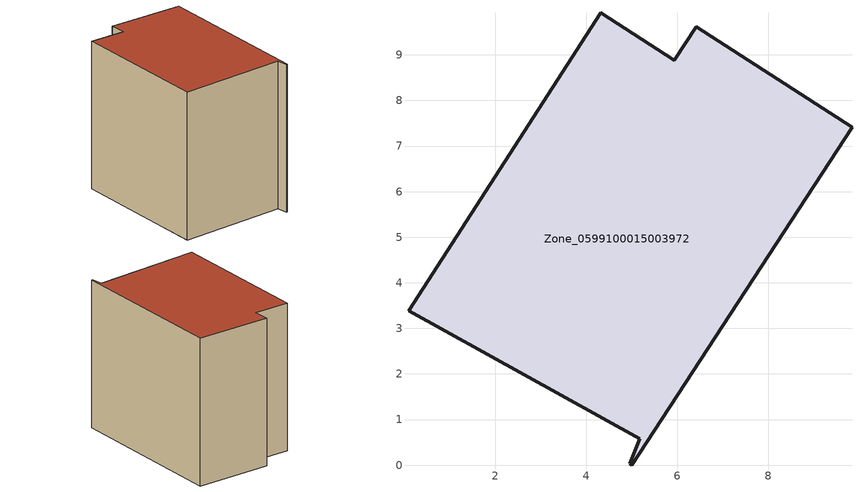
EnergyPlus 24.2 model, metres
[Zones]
Zone_0599100015003972
 floor ground (C_G): 0.1,3.39 4.32,9.92 5.94,8.88 6.42,9.62 9.83,7.41 5,0 4.95,0.03 5.18,0.58 z0.82
 wall outside (C_F): 6.42,9.62 5.94,8.88 4.32,9.92 0.1,3.39 5.18,0.58 4.95,0.03 5,0 9.83,7.41 6.42,9.62 z0.82:8.66
 roof outside (C_R): 4.32,9.92 0.1,3.39 5.18,0.58 4.95,0.03 5,0 9.83,7.41 6.42,9.62 5.94,8.88 z8.66
[BUILDING]
Pand.0599100015003972: North Axis=0; Terrain=City; Loads Convergence Tolerance Value=0.04; Temperature Convergence Tolerance Value=0.4; Solar Distribution=FullExterior; Maximum Number of Warmup Days=25; Minimum Number of Warmup Days=1
[Site:Location]
Rotterdam.The.Hague.AP_ZH_NLD Design_Conditions: Latitude=51.96; Longitude=4.45; Time Zone=1; Elevation=-4.5
[SITE:GROUNDTEMPERATURE:BUILDINGSURFACE]
18, 18, 18, 18, 18, 18, 18, 18, 18, 18, 18, 18
[MATERIAL] Thermal Absorptance=0.9; Solar Absorptance=0.7; Visible Absorptance=0.7
Name | Roughness | Thickness | Conductivity | Density | Specific Heat
G.TI.1965-1974 | MediumSmooth | 0.15 | 0.882353 | 540 | 1210
F.TI.1965-1974 | Rough | 0.3 | 0.697674 | 1920 | 840
R.TI.1965-1974 | MediumRough | 0.2 | 0.232558 | 1500 | 1000
[CONSTRUCTION]
C_G: G.TI.1965-1974
C_F: F.TI.1965-1974
C_R: R.TI.1965-1974
[ZONE]
Zone_0599100015003972: Type=1; Multiplier=1; Ceiling Height=Autocalculate; Volume=Autocalculate; Floor Area=autocalculate; Part of Total Floor Area=Yes
[ZONEINFILTRATION:DESIGNFLOWRATE]
Infil_Zone_0599100015003972: Zone or ZoneList or Space or SpaceList=Zone_0599100015003972; Schedule=AlwaysOn; Design Flow Rate Calculation Method=Flow/Area; Flow Rate per Floor Area=0.003; Constant Term Coefficient=1; Temperature Term Coefficient=0; Velocity Term Coefficient=0; Velocity Squared Term Coefficient=0
[HVACTEMPLATE:ZONE:IDEALLOADSAIRSYSTEM]
Zone_0599100015003972: Maximum Heating Supply Air Temperature=50; Minimum Cooling Supply Air Temperature=13; Maximum Heating Supply Air Humidity Ratio=0.0156; Minimum Cooling Supply Air Humidity Ratio=0.0077; Heating Limit=NoLimit; Cooling Limit=NoLimit; Dehumidification Control Type=ConstantSensibleHeatRatio; Cooling Sensible Heat Ratio=0.7; Dehumidification Setpoint=60; Humidification Control Type=None; Humidification Setpoint=30; Outdoor Air Method=None; Outdoor Air Flow Rate per Person=0.00944; Outdoor Air Flow Rate per Zone Floor Area=0; Outdoor Air Flow Rate per Zone=0; Demand Controlled Ventilation Type=None; Outdoor Air Economizer Type=NoEconomizer; Heat Recovery Type=None; Sensible Heat Recovery Effectiveness=0.7; Latent Heat Recovery Effectiveness=0.65
[ZONECONTROL:THERMOSTAT]
ThermostatControl_Zone_0599100015003972: Zone or ZoneList=Zone_0599100015003972; Control Type Schedule=DualSetpointControlType; Control 1=Thermostat_Zone_0599100015003972; Temperature Difference Between Cutout And Setpoint=0
[THERMOSTATSETPOINT:DUALSETPOINT]
Thermostat_Zone_0599100015003972: Heating Setpoint Temperature Schedule=HeatingSetpoint_Zone_0599100015003972; Cooling Setpoint Temperature Schedule=CoolingSetpoint_Zone_0599100015003972
[SCHEDULE:COMPACT]
HeatingSetpoint_Zone_0599100015003972: Through: 12/31, For: AllDays, Until: 24:00, 21
CoolingSetpoint_Zone_0599100015003972: Through: 12/31, For: AllDays, Until: 24:00, 24
DualSetpointControlType: Through: 12/31, For: AllDays, Until: 24:00, 4
AlwaysOn: Through: 12/31, For: AllDays, Until: 24:00, 1
